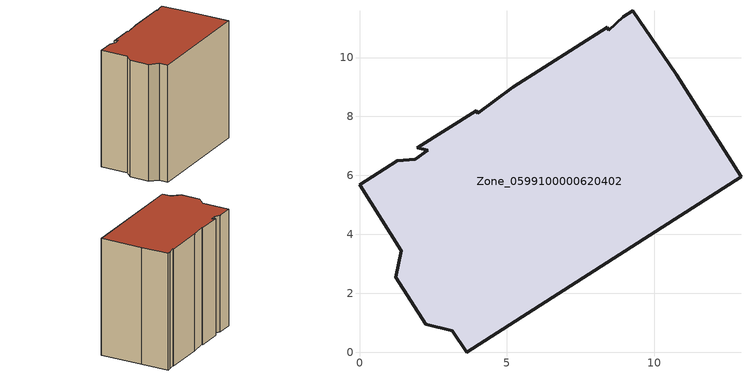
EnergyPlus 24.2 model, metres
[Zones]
Zone_0599100000620402
 floor ground (C_G): 4.01,8.12 5.2,9 8.4,11.03 8.46,10.93 8.95,11.39 9.27,11.59 10.75,9.43 12.94,5.95 3.63,0 3.15,0.74 2.24,0.95 1.23,2.54 1.42,3.45 0,5.68 1.27,6.49 1.9,6.55 2.31,6.86 1.97,6.93 3.96,8.2 z0
 wall outside (C_F): 10.75,9.43 9.27,11.59 8.95,11.39 8.46,10.93 8.4,11.03 5.2,9 4.01,8.12 3.96,8.2 1.97,6.93 2.31,6.86 1.9,6.55 1.27,6.49 0,5.68 1.42,3.45 1.23,2.54 2.24,0.95 3.15,0.74 3.63,0 12.94,5.95 10.75,9.43 z0:11.3
 roof outside (C_R): 8.4,11.03 5.2,9 4.01,8.12 3.96,8.2 1.97,6.93 2.31,6.86 1.9,6.55 1.27,6.49 0,5.68 1.42,3.45 1.23,2.54 2.24,0.95 3.15,0.74 3.63,0 12.94,5.95 10.75,9.43 9.27,11.59 8.95,11.39 8.46,10.93 z11.3
[BUILDING]
Pand.0599100000620402: North Axis=0; Terrain=City; Loads Convergence Tolerance Value=0.04; Temperature Convergence Tolerance Value=0.4; Solar Distribution=FullExterior; Maximum Number of Warmup Days=25; Minimum Number of Warmup Days=1
[Site:Location]
Rotterdam.The.Hague.AP_ZH_NLD Design_Conditions: Latitude=51.96; Longitude=4.45; Time Zone=1; Elevation=-4.5
[SITE:GROUNDTEMPERATURE:BUILDINGSURFACE]
18, 18, 18, 18, 18, 18, 18, 18, 18, 18, 18, 18
[MATERIAL] Thermal Absorptance=0.9; Solar Absorptance=0.7; Visible Absorptance=0.7
Name | Roughness | Thickness | Conductivity | Density | Specific Heat
G.TC.1946 | MediumSmooth | 0.15 | 1 | 540 | 1210
F.TC.1946 | Rough | 0.3 | 0.857143 | 1920 | 840
R.TC.1946 | MediumRough | 0.2 | 0.909091 | 1500 | 1000
[CONSTRUCTION]
C_G: G.TC.1946
C_F: F.TC.1946
C_R: R.TC.1946
[ZONE]
Zone_0599100000620402: Type=1; Multiplier=1; Ceiling Height=Autocalculate; Volume=Autocalculate; Floor Area=autocalculate; Part of Total Floor Area=Yes
[ZONEINFILTRATION:DESIGNFLOWRATE]
Infil_Zone_0599100000620402: Zone or ZoneList or Space or SpaceList=Zone_0599100000620402; Schedule=AlwaysOn; Design Flow Rate Calculation Method=Flow/Area; Flow Rate per Floor Area=0.003; Constant Term Coefficient=1; Temperature Term Coefficient=0; Velocity Term Coefficient=0; Velocity Squared Term Coefficient=0
[HVACTEMPLATE:ZONE:IDEALLOADSAIRSYSTEM]
Zone_0599100000620402: Maximum Heating Supply Air Temperature=50; Minimum Cooling Supply Air Temperature=13; Maximum Heating Supply Air Humidity Ratio=0.0156; Minimum Cooling Supply Air Humidity Ratio=0.0077; Heating Limit=NoLimit; Cooling Limit=NoLimit; Dehumidification Control Type=ConstantSensibleHeatRatio; Cooling Sensible Heat Ratio=0.7; Dehumidification Setpoint=60; Humidification Control Type=None; Humidification Setpoint=30; Outdoor Air Method=None; Outdoor Air Flow Rate per Person=0.00944; Outdoor Air Flow Rate per Zone Floor Area=0; Outdoor Air Flow Rate per Zone=0; Demand Controlled Ventilation Type=None; Outdoor Air Economizer Type=NoEconomizer; Heat Recovery Type=None; Sensible Heat Recovery Effectiveness=0.7; Latent Heat Recovery Effectiveness=0.65
[ZONECONTROL:THERMOSTAT]
ThermostatControl_Zone_0599100000620402: Zone or ZoneList=Zone_0599100000620402; Control Type Schedule=DualSetpointControlType; Control 1=Thermostat_Zone_0599100000620402; Temperature Difference Between Cutout And Setpoint=0
[THERMOSTATSETPOINT:DUALSETPOINT]
Thermostat_Zone_0599100000620402: Heating Setpoint Temperature Schedule=HeatingSetpoint_Zone_0599100000620402; Cooling Setpoint Temperature Schedule=CoolingSetpoint_Zone_0599100000620402
[SCHEDULE:COMPACT]
HeatingSetpoint_Zone_0599100000620402: Through: 12/31, For: AllDays, Until: 24:00, 21
CoolingSetpoint_Zone_0599100000620402: Through: 12/31, For: AllDays, Until: 24:00, 24
DualSetpointControlType: Through: 12/31, For: AllDays, Until: 24:00, 4
AlwaysOn: Through: 12/31, For: AllDays, Until: 24:00, 1
